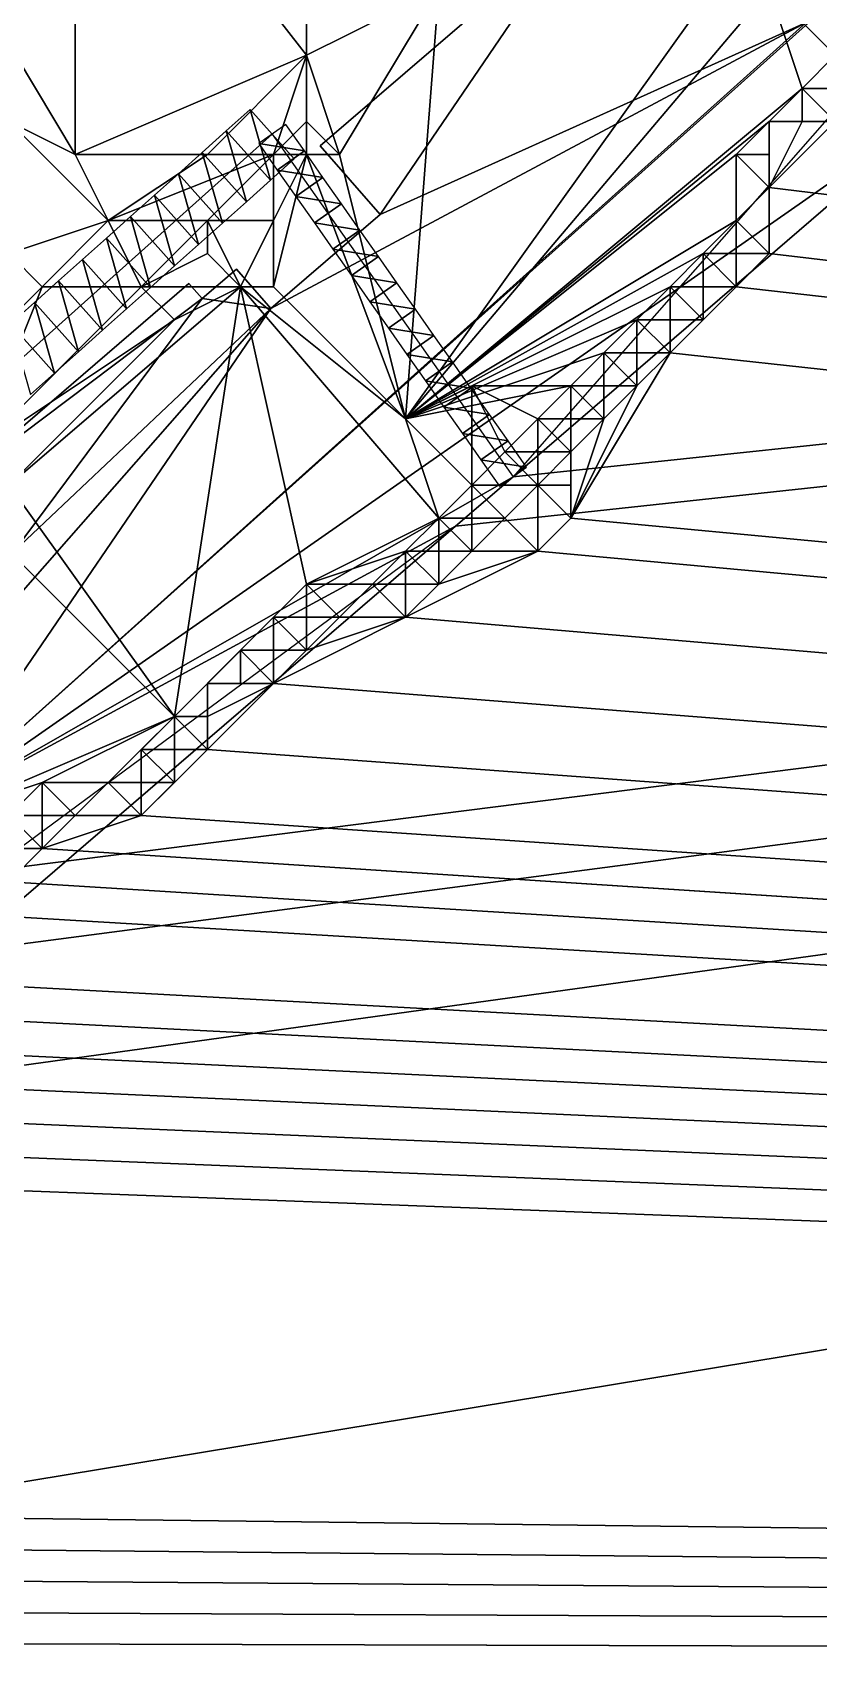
# Model space of a CAD drawing. Header units: metres. Extents: x -1103 to 901, y -902 to 905.
# Drawn here: x -488.6 to -441, y -193 to -94.6 of the extents above; entities that cross this region are included whole.
import ezdxf

# ---------------------------------------------------------------- set-up
doc = ezdxf.new("R2010")
doc.units = ezdxf.units.M
for name, color, linetype in [('OSM_BUILDING_FOOTPRINTS', 7, 'CONTINUOUS'), ('OSM_BUILDING_ROOFS', 1, 'CONTINUOUS'), ('OSM_BUILDING_WALLS', 8, 'CONTINUOUS'), ('OSM_PATH_AXES', 30, 'CONTINUOUS'), ('OSM_PATH_SURFACE', 30, 'CONTINUOUS'), ('OSM_ROAD_AXES', 2, 'CONTINUOUS'), ('OSM_ROAD_SURFACE', 9, 'CONTINUOUS'), ('OSM_TERRAIN', 3, 'CONTINUOUS'), ('OSM_WATER_OUTLINES', 4, 'CONTINUOUS'), ('OSM_WATER_SURFACE', 5, 'CONTINUOUS')]:
    doc.layers.add(name, color=color, linetype=linetype)

msp = doc.modelspace()

# ---------------------------------------------------------------- linework, layer by layer
at = {"layer": 'OSM_BUILDING_FOOTPRINTS'}
msp.add_polyline3d([(-471.949, -69.309, -2), (-467.008, -65.051, -2), (-441.761, -94.025, -2), (-438.511, -91.238, -2), (-432.432, -98.217, -2), (-459.502, -121.496, -2), (-462.984, -124.493, -2), (-489.988, -147.706, -2), (-495.062, -141.9, -2), (-494.984, -141.823, -2), (-498.057, -138.295, -2), (-497.328, -137.665, -2), (-499.87, -134.745, -2), (-489.701, -126.008, -2), (-493.249, -121.939, -2), (-479.122, -109.807, -2), (-478.327, -110.725, -2), (-476.237, -108.933, -2), (-474.159, -111.322, -2), (-467.549, -105.638, -2), (-471.175, -101.479, -2), (-455.589, -88.087, -2), (-471.949, -69.309, -2)], close=True, dxfattribs=at)
at = {"layer": 'OSM_BUILDING_ROOFS'}
for points in [[(-455.589, -88.087, 3.2), (-471.175, -101.479, 3.2), (-467.549, -105.638, 3.2)], [(-441.761, -94.025, 3.2), (-455.589, -88.087, 3.2), (-467.549, -105.638, 3.2)], [(-494.984, -141.823, 3.2), (-432.432, -98.217, 3.2), (-438.511, -91.238, 3.2)], [(-494.984, -141.823, 3.2), (-438.511, -91.238, 3.2), (-441.761, -94.025, 3.2)], [(-474.159, -111.322, 3.2), (-494.984, -141.823, 3.2), (-441.761, -94.025, 3.2)], [(-441.761, -94.025, 3.2), (-467.549, -105.638, 3.2), (-474.159, -111.322, 3.2)], [(-494.984, -141.823, 3.2), (-459.502, -121.496, 3.2), (-432.432, -98.217, 3.2)], [(-474.159, -111.322, 3.2), (-476.237, -108.933, 3.2), (-478.327, -110.725, 3.2)], [(-478.327, -110.725, 3.2), (-479.122, -109.807, 3.2), (-493.249, -121.939, 3.2)], [(-478.327, -110.725, 3.2), (-493.249, -121.939, 3.2), (-489.701, -126.008, 3.2)], [(-474.159, -111.322, 3.2), (-478.327, -110.725, 3.2), (-489.701, -126.008, 3.2)], [(-474.159, -111.322, 3.2), (-489.701, -126.008, 3.2), (-497.328, -137.665, 3.2)], [(-474.159, -111.322, 3.2), (-497.328, -137.665, 3.2), (-494.984, -141.823, 3.2)], [(-494.984, -141.823, 3.2), (-462.984, -124.493, 3.2), (-459.502, -121.496, 3.2)], [(-494.984, -141.823, 3.2), (-489.988, -147.706, 3.2), (-462.984, -124.493, 3.2)]]:
    msp.add_3dface(points, dxfattribs=at)
at = {"layer": 'OSM_BUILDING_WALLS'}
for points in [[(-455.589, -88.087, -2), (-471.175, -101.479, -2), (-471.175, -101.479, 3.2)], [(-455.589, -88.087, -2), (-471.175, -101.479, 3.2), (-455.589, -88.087, 3.2)], [(-459.502, -121.496, -2), (-432.432, -98.217, -2), (-432.432, -98.217, 3.2)], [(-459.502, -121.496, -2), (-432.432, -98.217, 3.2), (-459.502, -121.496, 3.2)], [(-471.175, -101.479, -2), (-467.549, -105.638, -2), (-467.549, -105.638, 3.2)], [(-471.175, -101.479, -2), (-467.549, -105.638, 3.2), (-471.175, -101.479, 3.2)], [(-467.549, -105.638, -2), (-474.159, -111.322, -2), (-474.159, -111.322, 3.2)], [(-467.549, -105.638, -2), (-474.159, -111.322, 3.2), (-467.549, -105.638, 3.2)], [(-476.237, -108.933, -2), (-478.327, -110.725, -2), (-478.327, -110.725, 3.2)], [(-476.237, -108.933, -2), (-478.327, -110.725, 3.2), (-476.237, -108.933, 3.2)], [(-474.159, -111.322, -2), (-476.237, -108.933, -2), (-476.237, -108.933, 3.2)], [(-474.159, -111.322, -2), (-476.237, -108.933, 3.2), (-474.159, -111.322, 3.2)], [(-479.122, -109.807, -2), (-493.249, -121.939, -2), (-493.249, -121.939, 3.2)], [(-479.122, -109.807, -2), (-493.249, -121.939, 3.2), (-479.122, -109.807, 3.2)], [(-478.327, -110.725, -2), (-479.122, -109.807, -2), (-479.122, -109.807, 3.2)], [(-478.327, -110.725, -2), (-479.122, -109.807, 3.2), (-478.327, -110.725, 3.2)], [(-462.984, -124.493, -2), (-459.502, -121.496, -2), (-459.502, -121.496, 3.2)], [(-462.984, -124.493, -2), (-459.502, -121.496, 3.2), (-462.984, -124.493, 3.2)], [(-489.988, -147.706, -2), (-462.984, -124.493, -2), (-462.984, -124.493, 3.2)], [(-489.988, -147.706, -2), (-462.984, -124.493, 3.2), (-489.988, -147.706, 3.2)]]:
    msp.add_3dface(points, dxfattribs=at)
at = {"layer": 'OSM_PATH_AXES'}
msp.add_polyline3d([(-474.071, -100.772, 6.91), (-459.502, -121.496, 4.231)], dxfattribs=at)
at = {"layer": 'OSM_PATH_SURFACE'}
for points in [[(-474.889, -101.347, 7.008), (-472.132, -101.791, 6.264), (-473.253, -100.197, 6.965)], [(-474.889, -101.347, 7.008), (-473.768, -102.941, 6.852), (-472.132, -101.791, 6.264)], [(-473.768, -102.941, 6.852), (-471.012, -103.385, 6.015), (-472.132, -101.791, 6.264)], [(-473.768, -102.941, 6.852), (-472.648, -104.535, 6.049), (-471.012, -103.385, 6.015)], [(-472.648, -104.535, 6.049), (-469.891, -104.979, 5.894), (-471.012, -103.385, 6.015)], [(-472.648, -104.535, 6.049), (-471.527, -106.129, 5.985), (-469.891, -104.979, 5.894)], [(-471.527, -106.129, 5.985), (-468.77, -106.573, 5.781), (-469.891, -104.979, 5.894)], [(-471.527, -106.129, 5.985), (-470.406, -107.724, 5.931), (-468.77, -106.573, 5.781)], [(-470.406, -107.724, 5.931), (-467.649, -108.167, 5.731), (-468.77, -106.573, 5.781)], [(-470.406, -107.724, 5.931), (-469.286, -109.318, 5.878), (-467.649, -108.167, 5.731)], [(-469.286, -109.318, 5.878), (-466.529, -109.762, 5.68), (-467.649, -108.167, 5.731)], [(-469.286, -109.318, 5.878), (-468.165, -110.912, 5.76), (-466.529, -109.762, 5.68)], [(-468.165, -110.912, 5.76), (-465.408, -111.356, 5.632), (-466.529, -109.762, 5.68)], [(-468.165, -110.912, 5.76), (-467.044, -112.506, 5.671), (-465.408, -111.356, 5.632)], [(-467.044, -112.506, 5.671), (-464.287, -112.95, 5.614), (-465.408, -111.356, 5.632)], [(-467.044, -112.506, 5.671), (-465.924, -114.1, 5.621), (-464.287, -112.95, 5.614)], [(-465.924, -114.1, 5.621), (-463.167, -114.544, 5.6), (-464.287, -112.95, 5.614)], [(-465.924, -114.1, 5.621), (-464.803, -115.694, 5.598), (-463.167, -114.544, 5.6)], [(-464.803, -115.694, 5.598), (-462.046, -116.138, 5.091), (-463.167, -114.544, 5.6)], [(-464.803, -115.694, 5.598), (-463.682, -117.289, 5.299), (-462.046, -116.138, 5.091)], [(-463.682, -117.289, 5.299), (-460.925, -117.733, 4.985), (-462.046, -116.138, 5.091)], [(-463.682, -117.289, 5.299), (-462.562, -118.883, 5.169), (-460.925, -117.733, 4.985)], [(-462.562, -118.883, 5.169), (-459.805, -119.327, 4.917), (-460.925, -117.733, 4.985)], [(-462.562, -118.883, 5.169), (-461.441, -120.477, 5.015), (-459.805, -119.327, 4.917)], [(-461.441, -120.477, 5.015), (-458.684, -120.921, 3.907), (-459.805, -119.327, 4.917)], [(-461.441, -120.477, 5.015), (-460.32, -122.071, 4.434), (-458.684, -120.921, 3.907)]]:
    msp.add_3dface(points, dxfattribs=at)
at = {"layer": 'OSM_ROAD_AXES'}
msp.add_polyline3d([(-501.65, -125.411, 8.491), (-474.071, -100.772, 6.91)], dxfattribs=at)
at = {"layer": 'OSM_ROAD_SURFACE'}
for points in [[(-474.19, -103.56, 6.9), (-475.404, -99.28, 6.938), (-476.855, -100.577, 6.999)], [(-474.19, -103.56, 6.9), (-472.739, -102.263, 6.406), (-475.404, -99.28, 6.938)], [(-475.642, -104.857, 6.947), (-476.855, -100.577, 6.999), (-478.307, -101.874, 7.06)], [(-475.642, -104.857, 6.947), (-474.19, -103.56, 6.9), (-476.855, -100.577, 6.999)], [(-477.093, -106.154, 6.958), (-478.307, -101.874, 7.06), (-479.758, -103.171, 7.084)], [(-477.093, -106.154, 6.958), (-475.642, -104.857, 6.947), (-478.307, -101.874, 7.06)], [(-478.545, -107.45, 7.005), (-479.758, -103.171, 7.084), (-481.21, -104.468, 7.172)], [(-478.545, -107.45, 7.005), (-477.093, -106.154, 6.958), (-479.758, -103.171, 7.084)], [(-479.996, -108.747, 7.048), (-481.21, -104.468, 7.172), (-482.661, -105.764, 7.239)], [(-479.996, -108.747, 7.048), (-478.545, -107.45, 7.005), (-481.21, -104.468, 7.172)], [(-481.448, -110.044, 7.009), (-482.661, -105.764, 7.239), (-484.113, -107.061, 7.266)], [(-481.448, -110.044, 7.009), (-479.996, -108.747, 7.048), (-482.661, -105.764, 7.239)], [(-482.899, -111.341, 7.049), (-484.113, -107.061, 7.266), (-485.564, -108.358, 7.286)], [(-482.899, -111.341, 7.049), (-481.448, -110.044, 7.009), (-484.113, -107.061, 7.266)], [(-484.351, -112.638, 7.12), (-485.564, -108.358, 7.286), (-487.016, -109.655, 7.306)], [(-484.351, -112.638, 7.12), (-482.899, -111.341, 7.049), (-485.564, -108.358, 7.286)], [(-485.802, -113.935, 7.191), (-487.016, -109.655, 7.306), (-488.467, -110.952, 7.331)], [(-485.802, -113.935, 7.191), (-484.351, -112.638, 7.12), (-487.016, -109.655, 7.306)], [(-487.254, -115.231, 7.256), (-488.467, -110.952, 7.331), (-489.919, -112.248, 7.361)], [(-487.254, -115.231, 7.256), (-485.802, -113.935, 7.191), (-488.467, -110.952, 7.331)], [(-488.705, -116.528, 7.283), (-487.254, -115.231, 7.256), (-489.919, -112.248, 7.361)]]:
    msp.add_3dface(points, dxfattribs=at)
at = {"layer": 'OSM_TERRAIN'}
for points in [[(-472, -96, 6.771), (-472, -76, 8.109), (-486, -78, 10.065)], [(-472, -96, 6.771), (-464, -92, 5.681), (-472, -76, 8.109)], [(-486, -102, 8.075), (-486, -78, 10.065), (-492, -92, 9.506)], [(-486, -102, 8.075), (-472, -96, 6.771), (-486, -78, 10.065)], [(-466, -118, 5.508), (-446, -90, 5.6), (-464, -92, 5.681)], [(-466, -118, 5.508), (-444, -92, 5.6), (-446, -90, 5.6)], [(-490, -100, 9.141), (-486, -102, 8.075), (-492, -92, 9.506)], [(-470, -102, 5.782), (-464, -92, 5.681), (-472, -96, 6.771)], [(-470, -102, 5.782), (-466, -118, 5.508), (-464, -92, 5.681)], [(-466, -118, 5.508), (-442, -98, 5.6), (-444, -92, 5.6)], [(-442, -98, 5.6), (-440, -96, 5.6), (-444, -92, 5.6)], [(-440, -96, 5.6), (-442, -94, 5.6), (-444, -92, 5.6)], [(-440, -96, 5.6), (-440, -94), (-442, -94, 5.6)], [(-478, -102, 6.953), (-472, -96, 6.771), (-486, -102, 8.075)], [(-478, -102, 6.953), (-474, -102, 6.944), (-472, -96, 6.771)], [(-474, -102, 6.944), (-472, -100, 6.826), (-472, -96, 6.771)], [(-472, -100, 6.826), (-470, -102, 5.782), (-472, -96, 6.771)], [(-442, -98, 5.6), (-440, -98, 5.6), (-440, -96, 5.6)], [(-466, -118, 5.508), (-444, -100, 5.6), (-442, -98, 5.6)], [(-444, -100, 5.6), (-442, -100, 5.6), (-442, -98, 5.6)], [(-442, -100, 5.6), (-440, -100), (-442, -98, 5.6)], [(-440, -100), (-440, -98, 5.6), (-442, -98, 5.6)], [(-490, -108, 8.456), (-484, -106, 7.229), (-490, -100, 9.141)], [(-484, -106, 7.229), (-486, -102, 8.075), (-490, -100, 9.141)], [(-474, -102, 6.944), (-472, -102, 6.042), (-472, -100, 6.826)], [(-472, -102, 6.042), (-470, -102, 5.782), (-472, -100, 6.826)], [(-446, -102, 5.6), (-444, -100, 5.6), (-466, -118, 5.508)], [(-446, -102, 5.6), (-444, -102, 5.6), (-444, -100, 5.6)], [(-444, -104), (284, -194), (-440, -100)], [(-444, -102, 5.6), (-444, -104), (-444, -100, 5.6)], [(-444, -104), (-442, -100, 5.6), (-444, -100, 5.6)], [(-444, -104), (-440, -100), (-442, -100, 5.6)], [(-484, -106, 7.229), (-478, -102, 6.953), (-486, -102, 8.075)], [(-478, -106, 7.043), (-474, -102, 6.944), (-484, -106, 7.229)], [(-484, -106, 7.229), (-474, -102, 6.944), (-478, -102, 6.953)], [(-478, -106, 7.043), (-474, -106, 6.657), (-474, -102, 6.944)], [(-474, -110, 5.778), (-472, -102, 6.042), (-474, -106, 6.657)], [(-474, -110, 5.778), (-466, -118, 5.508), (-472, -102, 6.042)], [(-474, -106, 6.657), (-472, -102, 6.042), (-474, -102, 6.944)], [(-472, -102, 6.042), (-466, -118, 5.508), (-470, -102, 5.782)], [(-446, -106, 5.6), (-446, -102, 5.6), (-466, -118, 5.508)], [(-446, -106, 5.6), (-444, -104), (-446, -102, 5.6)], [(-444, -104), (-444, -102, 5.6), (-446, -102, 5.6)], [(-446, -106, 5.6), (-444, -108), (-444, -104)], [(284, -194), (-444, -104), (-444, -108)], [(-488, -110, 7.277), (-484, -106, 7.229), (-490, -108, 8.456)], [(-488, -110, 7.277), (-482, -110, 7.114), (-484, -106, 7.229)], [(-482, -110, 7.114), (-478, -106, 7.043), (-484, -106, 7.229)], [(-482, -110, 7.114), (-478, -108, 6.827), (-478, -106, 7.043)], [(-478, -108, 6.827), (-476, -110, 5.6), (-478, -106, 7.043)], [(-476, -110, 5.6), (-474, -106, 6.657), (-478, -106, 7.043)], [(-476, -110, 5.6), (-474, -110, 5.778), (-474, -106, 6.657)], [(-448, -108, 5.6), (-446, -106, 5.6), (-466, -118, 5.508)], [(-448, -108, 5.6), (-446, -108), (-446, -106, 5.6)], [(-446, -108), (-444, -108), (-446, -106, 5.6)], [(-490, -112, 7.317), (-488, -110, 7.277), (-490, -108, 8.456)], [(-476, -110, 5.6), (-478, -108, 6.827), (-482, -110, 7.114)], [(-450, -110, 5.6), (-448, -108, 5.6), (-466, -118, 5.508)], [(-450, -110, 5.6), (-448, -110), (-448, -108, 5.6)], [(-448, -110), (-446, -110), (-448, -108, 5.6)], [(-446, -110), (-446, -108), (-448, -108, 5.6)], [(284, -194), (-444, -108), (-446, -110)], [(-446, -110), (-444, -108), (-446, -108)], [(-480, -112, 5.891), (-482, -110, 7.114), (-492, -120, 7.289)], [(-490, -112, 7.317), (-492, -120, 7.289), (-488, -110, 7.277)], [(-492, -120, 7.289), (-482, -110, 7.114), (-488, -110, 7.277)], [(-480, -136, 5.6), (-476, -110, 5.6), (-490, -122, 5.6)], [(-490, -122, 5.6), (-476, -110, 5.6), (-480, -112, 5.891)], [(-480, -112, 5.891), (-476, -110, 5.6), (-482, -110, 7.114)], [(-480, -136, 5.6), (-472, -128, 5.6), (-476, -110, 5.6)], [(-476, -110, 5.6), (-472, -128, 5.6), (-464, -124, 5.6)], [(-464, -124, 5.6), (-466, -118, 5.508), (-476, -110, 5.6)], [(-476, -110, 5.6), (-466, -118, 5.508), (-474, -110, 5.778)], [(-466, -118, 5.508), (-452, -112, 5.6), (-450, -110, 5.6)], [(-452, -112, 5.6), (-450, -112), (-450, -110, 5.6)], [(-450, -114), (284, -194), (-446, -110)], [(-450, -114), (-446, -110), (-448, -112)], [(-450, -112), (-448, -112), (-450, -110, 5.6)], [(-448, -112), (-448, -110), (-450, -110, 5.6)], [(-448, -112), (-446, -110), (-448, -110)], [(-490, -122, 5.6), (-480, -112, 5.891), (-492, -120, 7.289)], [(-454, -114, 5.6), (-452, -112, 5.6), (-466, -118, 5.508)], [(-454, -114, 5.6), (-452, -114), (-452, -112, 5.6)], [(-452, -114), (-450, -114), (-452, -112, 5.6)], [(-450, -114), (-450, -112), (-452, -112, 5.6)], [(-450, -114), (-448, -112), (-450, -112)], [(-456, -116, 5.6), (-454, -114, 5.6), (-466, -118, 5.508)], [(284, -194), (-450, -114), (-456, -124)], [(-456, -124), (-450, -114), (-452, -116)], [(-456, -116, 5.6), (-454, -116), (-454, -114, 5.6)], [(-454, -116), (-452, -116), (-454, -114, 5.6)], [(-452, -116), (-452, -114), (-454, -114, 5.6)], [(-452, -116), (-450, -114), (-452, -114)], [(-466, -118, 5.508), (-462, -122, 5.036), (-462, -116, 5.005)], [(-462, -116, 5.005), (-456, -116, 5.6), (-466, -118, 5.508)], [(-462, -122, 5.036), (-460, -120, 4.692), (-462, -116, 5.005)], [(-460, -120, 4.692), (-458, -118, 5.371), (-462, -116, 5.005)], [(-458, -118, 5.371), (-456, -116, 5.6), (-462, -116, 5.005)], [(-458, -118, 5.371), (-456, -118), (-456, -116, 5.6)], [(-456, -118), (-454, -118), (-456, -116, 5.6)], [(-454, -118), (-454, -116), (-456, -116, 5.6)], [(-454, -118), (-456, -124), (-452, -116)], [(-454, -118), (-452, -116), (-454, -116)], [(-464, -124, 5.6), (-462, -122, 5.036), (-466, -118, 5.508)], [(-460, -120, 4.692), (-458, -120, 2.871), (-458, -118, 5.371)], [(-458, -120, 2.871), (-456, -120, 0.285), (-458, -118, 5.371)], [(-456, -120, 0.285), (-456, -118), (-458, -118, 5.371)], [(-456, -120, 0.285), (-456, -124), (-454, -118)], [(-456, -120, 0.285), (-454, -118), (-456, -118)], [(-462, -122, 5.036), (-458, -122, 3.595), (-460, -120, 4.692)], [(-458, -122, 3.595), (-458, -120, 2.871), (-460, -120, 4.692)], [(-458, -122, 3.595), (-456, -122, 0.687), (-456, -120, 0.285)], [(-458, -122, 3.595), (-456, -120, 0.285), (-458, -120, 2.871)], [(-456, -122, 0.687), (-456, -124), (-456, -120, 0.285)], [(-490, -126, 5.665), (-480, -136, 5.6), (-490, -122, 5.6)], [(-464, -124, 5.6), (-462, -124, 0.689), (-462, -122, 5.036)], [(-462, -124, 0.689), (-460, -124, 2.154), (-462, -122, 5.036)], [(-460, -124, 2.154), (-458, -122, 3.595), (-462, -122, 5.036)], [(-460, -124, 2.154), (-458, -126), (-458, -122, 3.595)], [(-458, -126), (-456, -124), (-458, -122, 3.595)], [(-456, -124), (-456, -122, 0.687), (-458, -122, 3.595)], [(-472, -128, 5.6), (-466, -126, 5.6), (-464, -124, 5.6)], [(-466, -126, 5.6), (-464, -126), (-464, -124, 5.6)], [(-464, -126), (-462, -126), (-464, -124, 5.6)], [(-462, -126), (-462, -124, 0.689), (-464, -124, 5.6)], [(-462, -126), (-458, -126), (-460, -124, 2.154)], [(-462, -126), (-460, -124, 2.154), (-462, -124, 0.689)], [(-458, -126), (284, -194), (-456, -124)], [(-494, -142, 5.6), (-480, -136, 5.6), (-490, -126, 5.665)], [(-468, -128, 5.6), (-466, -126, 5.6), (-472, -128, 5.6)], [(-468, -128, 5.6), (-466, -128), (-466, -126, 5.6)], [(-466, -130), (-458, -126), (-464, -128)], [(-466, -130), (284, -194), (-458, -126)], [(-466, -128), (-464, -128), (-466, -126, 5.6)], [(-464, -128), (-464, -126), (-466, -126, 5.6)], [(-464, -128), (-458, -126), (-462, -126)], [(-464, -128), (-462, -126), (-464, -126)], [(-480, -136, 5.6), (-474, -130, 5.6), (-472, -128, 5.6)], [(-474, -130, 5.6), (-472, -130, 5.6), (-472, -128, 5.6)], [(-472, -130, 5.6), (-470, -130), (-472, -128, 5.6)], [(-470, -130), (-468, -128, 5.6), (-472, -128, 5.6)], [(-470, -130), (-466, -130), (-468, -128, 5.6)], [(-466, -130), (-466, -128), (-468, -128, 5.6)], [(-466, -130), (-464, -128), (-466, -128)], [(-476, -132, 5.6), (-474, -130, 5.6), (-480, -136, 5.6)], [(-476, -132, 5.6), (-474, -132, 5.6), (-474, -130, 5.6)], [(284, -194), (-466, -130), (-474, -134)], [(-474, -134), (-466, -130), (-472, -132)], [(-474, -132, 5.6), (-472, -132), (-474, -130, 5.6)], [(-472, -132), (-472, -130, 5.6), (-474, -130, 5.6)], [(-472, -132), (-466, -130), (-470, -130)], [(-472, -132), (-470, -130), (-472, -130, 5.6)], [(-480, -136, 5.6), (-478, -134, 5.6), (-476, -132, 5.6)], [(-478, -134, 5.6), (-476, -134, 5.6), (-476, -132, 5.6)], [(-476, -134, 5.6), (-474, -134), (-476, -132, 5.6)], [(-474, -134), (-474, -132, 5.6), (-476, -132, 5.6)], [(-474, -134), (-472, -132), (-474, -132, 5.6)], [(-480, -136, 5.6), (-478, -136), (-478, -134, 5.6)], [(284, -194), (-474, -134), (-478, -138)], [(-478, -138), (-474, -134), (-478, -136)], [(-478, -136), (-474, -134), (-478, -134, 5.6)], [(-474, -134), (-476, -134, 5.6), (-478, -134, 5.6)], [(-494, -142, 5.6), (-488, -140, 5.6), (-480, -136, 5.6)], [(-488, -140, 5.6), (-484, -140, 5.6), (-480, -136, 5.6)], [(-484, -140, 5.6), (-482, -138, 5.6), (-480, -136, 5.6)], [(-482, -138, 5.6), (-480, -138), (-480, -136, 5.6)], [(-480, -138), (-478, -138), (-480, -136, 5.6)], [(-478, -138), (-478, -136), (-480, -136, 5.6)], [(-484, -140, 5.6), (-482, -140), (-482, -138, 5.6)], [(284, -194), (-478, -138), (-482, -142)], [(-482, -142), (-478, -138), (-480, -140)], [(-482, -140), (-480, -140), (-482, -138, 5.6)], [(-480, -140), (-480, -138), (-482, -138, 5.6)], [(-480, -140), (-478, -138), (-480, -138)], [(-490, -142, 5.6), (-488, -140, 5.6), (-494, -142, 5.6)], [(-490, -142, 5.6), (-488, -142, 5.6), (-488, -140, 5.6)], [(-488, -142, 5.6), (-486, -142), (-488, -140, 5.6)], [(-486, -142), (-484, -140, 5.6), (-488, -140, 5.6)], [(-486, -142), (-482, -142), (-484, -140, 5.6)], [(-482, -142), (-482, -140), (-484, -140, 5.6)], [(-482, -142), (-480, -140), (-482, -140)], [(-490, -144, 5.6), (-488, -144), (-490, -142, 5.6)], [(-488, -144), (-488, -142, 5.6), (-490, -142, 5.6)], [(284, -194), (-482, -142), (-488, -144)], [(-488, -144), (-486, -142), (-488, -142, 5.6)], [(-488, -144), (-482, -142), (-486, -142)], [(-490, -146), (284, -194), (-488, -144)], [(-490, -146), (-488, -144), (-490, -144, 5.6)], [(-492, -148), (284, -194), (-490, -146)], [(284, -194), (-492, -148), (-496, -152)], [(284, -194), (-496, -152), (-498, -154)], [(-500, -156), (284, -194), (-498, -154)], [(-502, -158), (284, -194), (-500, -156)], [(284, -194), (-502, -158), (-504, -160)], [(-506, -162), (284, -194), (-504, -160)], [(-508, -164), (284, -194), (-506, -162)], [(284, -194), (-508, -164), (-532, -184)], [(284, -194), (-532, -184), (-534, -186)], [(284, -194), (-534, -186), (-536, -188)], [(-538, -190), (284, -194), (-536, -188)], [(-540, -192), (284, -194), (-538, -190)], [(284, -194), (-540, -192), (-542, -194)]]:
    msp.add_3dface(points, dxfattribs=at)
at = {"layer": 'OSM_WATER_OUTLINES'}
msp.add_polyline3d([(192.158, 139.487, 1), (114.185, 145.68, 1), (-16.415, 129.479, 1), (-108.481, 109.893, 1), (-166.292, 92.807, 1), (-252.567, 62.77, 1), (-313.351, 34.492, 1), (-380.944, -9.247, 1), (-464.897, -66.135, 1), (-437.483, -97, 1), (-438.5, -97.907, 1), (-439.782, -99.068, 1), (-459.502, -121.496, 1), (-462.984, -124.493, 1), (-491.204, -145.34, 1), (-497.283, -150.814, 1), (-507.044, -159.595, 1), (-541.973, -191.014, 1), (-595.505, -279.099, 1)], dxfattribs=at)
at = {"layer": 'OSM_WATER_SURFACE'}
for points in [[(476.481, -23.237, 1), (-600.103, -286.664, 1), (-645.411, -361.213, 1)], [(476.481, -23.237, 1), (-645.411, -361.213, 1), (-630.034, -494.949, 1)], [(476.481, -23.237, 1), (-630.034, -494.949, 1), (-626.574, -520.152, 1)], [(476.481, -23.237, 1), (-626.574, -520.152, 1), (-605.846, -699.142, 1)], [(476.481, -23.237, 1), (-605.846, -699.142, 1), (-601.502, -736.599, 1)], [(476.481, -23.237, 1), (-601.502, -736.599, 1), (-581.526, -893.835, 1)], [(476.481, -23.237, 1), (-595.505, -279.099, 1), (-600.103, -286.664, 1)], [(476.481, -23.237, 1), (-541.973, -191.014, 1), (-595.505, -279.099, 1)], [(476.481, -23.237, 1), (-581.526, -893.835, 1), (-573.741, -900, 1)], [(476.481, -23.237, 1), (-573.741, -900, 1), (232.335, -618.32, 1)], [(476.481, -23.237, 1), (-507.044, -159.595, 1), (-541.973, -191.014, 1)], [(476.481, -23.237, 1), (-497.283, -150.814, 1), (-507.044, -159.595, 1)], [(476.481, -23.237, 1), (-491.204, -145.34, 1), (-497.283, -150.814, 1)], [(476.481, -23.237, 1), (-462.984, -124.493, 1), (-491.204, -145.34, 1)], [(476.481, -23.237, 1), (-464.897, -66.135, 1), (-437.483, -97, 1)], [(476.481, -23.237, 1), (-459.502, -121.496, 1), (-462.984, -124.493, 1)], [(476.481, -23.237, 1), (-439.782, -99.068, 1), (-459.502, -121.496, 1)]]:
    msp.add_3dface(points, dxfattribs=at)

doc.saveas('drawing.dxf')
